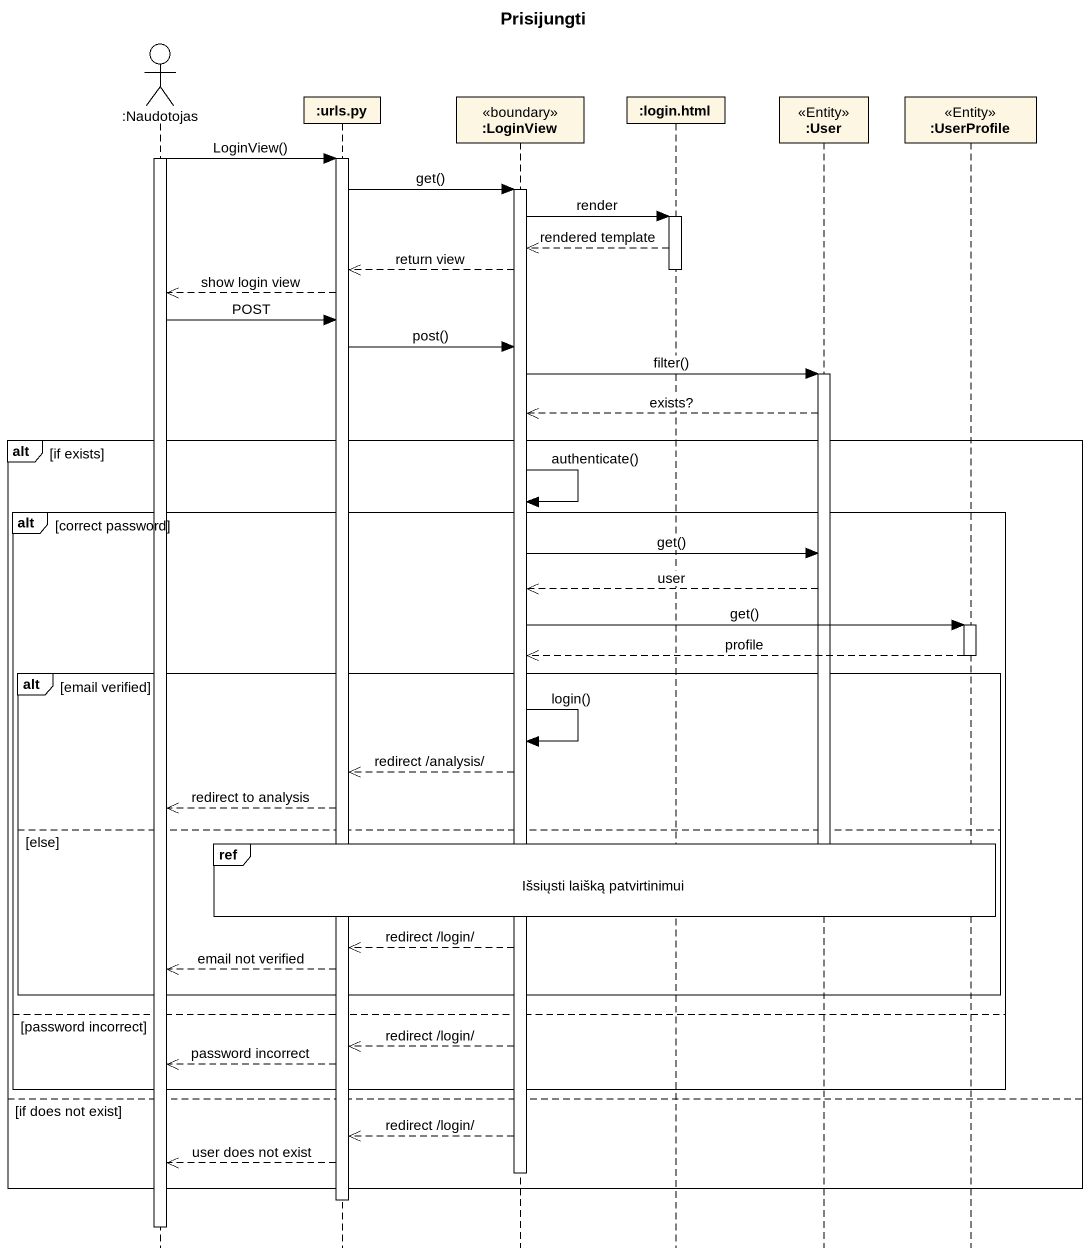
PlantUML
@startuml
title Prisijungti
hide footbox
actor ":Naudotojas" as Naudotojas
participant ":urls.py" as urls_py
participant ":LoginView" as LoginView <<boundary>>
participant ":login.html" as login_html
participant ":User" as User <<Entity>>
participant ":UserProfile" as UserProfile <<Entity>>

activate Naudotojas
Naudotojas -> urls_py : LoginView()
activate urls_py
urls_py -> LoginView : get()
activate LoginView
LoginView -> login_html : render
activate login_html
login_html -->> LoginView : rendered template
LoginView -->> urls_py : return view
deactivate login_html
urls_py -->> Naudotojas : show login view
Naudotojas -> urls_py : POST
urls_py -> LoginView : post()
LoginView -> User : filter()
activate User
User -->> LoginView : exists?
alt if exists
  LoginView -> LoginView : authenticate()
  alt correct password
    LoginView -> User : get()
    User -->> LoginView : user
    LoginView -> UserProfile : get()
    activate UserProfile
    UserProfile -->> LoginView : profile
    deactivate UserProfile
    alt email verified
      LoginView -> LoginView : login()
      LoginView -->> urls_py : redirect /analysis/
      urls_py -->> Naudotojas : redirect to analysis
    else else
      ref over urls_py, LoginView, login_html, User, UserProfile : Išsiųsti laišką patvirtinimui
      deactivate User
      LoginView -->> urls_py : redirect /login/
      urls_py -->> Naudotojas : email not verified
    end
  else password incorrect
    LoginView -->> urls_py : redirect /login/
    urls_py -->> Naudotojas : password incorrect
  end
else if does not exist
  LoginView -->> urls_py : redirect /login/
  urls_py -->> Naudotojas : user does not exist
  deactivate LoginView
end
deactivate urls_py
deactivate Naudotojas
@enduml
